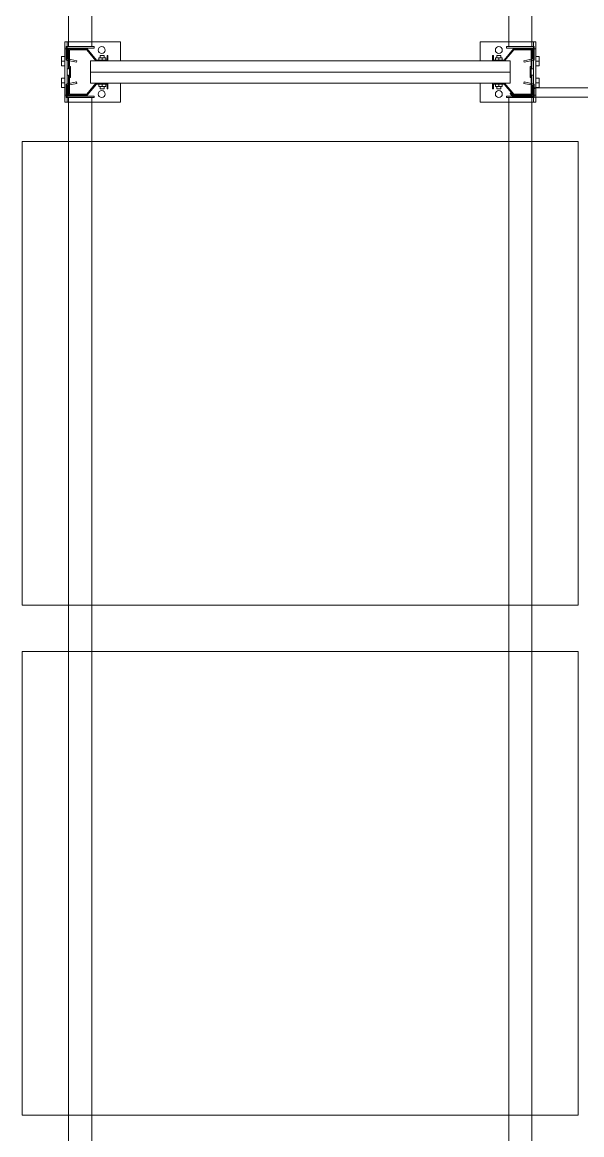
# Model space of a CAD drawing. Header units: metres. Extents: x 0 to 8715937, y -236336 to 216.
# Drawn here: x 145.426 to 146.633, y 75.702 to 78.102 of the extents above; entities that cross this region are included whole.
import ezdxf

# ---------------------------------------------------------------- set-up
doc = ezdxf.new("R2010")
doc.units = ezdxf.units.M
doc.header["$MEASUREMENT"] = 0
for name, color, linetype in [('0-BLOCK-EQUIPAMIENTO', 7, 'Continuous'), ('AAA BAST', 5, 'Continuous'), ('AAA CONECT', 3, 'Continuous'), ('AAA LARG', 1, 'Continuous'), ('AAA PALLETS', 7, 'Continuous')]:
    doc.layers.add(name, color=color, linetype=linetype)

# ---------------------------------------------------------------- blocks, each defined once
blk = doc.blocks.new('1A MODULO D FTE')
at = {"layer": 'AAA BAST', "lineweight": 5}
for points in [[(-2.34, -0.835), (-2.34, -0.833), (-2.35, -0.833), (-2.35, -0.81), (-2.326, -0.79), (-2.326, -0.75), (-2.366, -0.75), (-2.366, -0.752), (-2.386, -0.752), (-2.386, -0.75), (-2.426, -0.75), (-2.426, -0.79), (-2.402, -0.81), (-2.402, -0.833), (-2.412, -0.833), (-2.412, -0.835), (-2.4, -0.835), (-2.4, -0.8091), (-2.424, -0.7891), (-2.424, -0.752), (-2.388, -0.752), (-2.388, -0.754), (-2.364, -0.754), (-2.364, -0.752), (-2.328, -0.752), (-2.328, -0.7891), (-2.352, -0.8091), (-2.352, -0.835)], [(-0.012, -0.835), (-0.012, -0.833), (-0.002, -0.833), (-0.002, -0.81), (-0.026, -0.79), (-0.026, -0.75), (0.014, -0.75), (0.014, -0.752), (0.034, -0.752), (0.034, -0.75), (0.074, -0.75), (0.074, -0.79), (0.05, -0.81), (0.05, -0.833), (0.06, -0.833), (0.06, -0.835), (0.048, -0.835), (0.048, -0.8091), (0.072, -0.7891), (0.072, -0.752), (0.036, -0.752), (0.036, -0.754), (0.012, -0.754), (0.012, -0.752), (-0.024, -0.752), (-0.024, -0.7891), (0, -0.8091), (0, -0.835)], [(-2.34, -1.665), (-2.34, -1.667), (-2.35, -1.667), (-2.35, -1.69), (-2.326, -1.71), (-2.326, -1.75), (-2.366, -1.75), (-2.366, -1.748), (-2.386, -1.748), (-2.386, -1.75), (-2.426, -1.75), (-2.426, -1.71), (-2.402, -1.69), (-2.402, -1.667), (-2.412, -1.667), (-2.412, -1.665), (-2.4, -1.665), (-2.4, -1.6909), (-2.424, -1.7109), (-2.424, -1.748), (-2.388, -1.748), (-2.388, -1.746), (-2.364, -1.746), (-2.364, -1.748), (-2.328, -1.748), (-2.328, -1.7109), (-2.352, -1.6909), (-2.352, -1.665)], [(-0.012, -1.665), (-0.012, -1.667), (-0.002, -1.667), (-0.002, -1.69), (-0.026, -1.71), (-0.026, -1.75), (0.014, -1.75), (0.014, -1.748), (0.034, -1.748), (0.034, -1.75), (0.074, -1.75), (0.074, -1.71), (0.05, -1.69), (0.05, -1.667), (0.06, -1.667), (0.06, -1.665), (0.048, -1.665), (0.048, -1.6909), (0.072, -1.7109), (0.072, -1.748), (0.036, -1.748), (0.036, -1.746), (0.012, -1.746), (0.012, -1.748), (-0.024, -1.748), (-0.024, -1.7109), (0, -1.6909), (0, -1.665)]]:
    blk.add_hatch(color=251, dxfattribs=at).paths.add_polyline_path(points)
at = {"layer": 'AAA BAST', "color": 251, "lineweight": 5}
for p, q in [((-2.426, -0.7418), (-2.441, -0.7418)), ((-2.441, -0.7418), (-2.441, -0.8618)), ((-2.326, -0.7418), (-2.426, -0.7418)), ((-2.426, -0.7418), (-2.426, -0.7468)), ((-2.3895, -0.7348), (-2.4095, -0.7348)), ((-2.4095, -0.7418), (-2.4095, -0.7348)), ((-2.3995, -0.7418), (-2.3995, -0.7348)), ((-2.3895, -0.7418), (-2.3895, -0.7348)), ((-2.3625, -0.7348), (-2.3425, -0.7348)), ((-2.3625, -0.7418), (-2.3625, -0.7348)), ((-2.3525, -0.7418), (-2.3525, -0.7348)), ((-2.3425, -0.7418), (-2.3425, -0.7348)), ((-2.326, -0.7468), (-2.326, -0.7418)), ((-2.311, -0.7418), (-2.326, -0.7418)), ((-2.311, -0.8618), (-2.311, -0.7418)), ((-0.041, -0.8618), (-0.041, -0.7418)), ((-0.041, -0.7418), (-0.026, -0.7418)), ((-0.026, -0.7468), (-0.026, -0.7418)), ((-0.026, -0.7418), (0.074, -0.7418)), ((0.0105, -0.7348), (-0.0095, -0.7348)), ((-0.0095, -0.7418), (-0.0095, -0.7348)), ((0.0005, -0.7418), (0.0005, -0.7348)), ((0.0105, -0.7418), (0.0105, -0.7348)), ((0.0375, -0.7348), (0.0575, -0.7348)), ((0.0375, -0.7418), (0.0375, -0.7348)), ((0.0475, -0.7418), (0.0475, -0.7348)), ((0.0575, -0.7418), (0.0575, -0.7348)), ((0.074, -0.7418), (0.074, -0.7468)), ((0.074, -0.7418), (0.089, -0.7418)), ((0.089, -0.7418), (0.089, -0.8618)), ((-2.426, -0.7468), (-2.441, -0.7468)), ((-2.426, -0.7468), (-2.326, -0.7468)), ((-2.386, -0.75), (-2.426, -0.75)), ((-2.426, -0.75), (-2.426, -0.79)), ((-2.424, -0.752), (-2.424, -0.7891)), ((-2.388, -0.752), (-2.424, -0.752)), ((-2.416, -0.75), (-2.416, -0.7468)), ((-2.416, -0.7468), (-2.383, -0.7468)), ((-2.388, -0.752), (-2.388, -0.754)), ((-2.364, -0.754), (-2.388, -0.754)), ((-2.386, -0.75), (-2.386, -0.752)), ((-2.386, -0.75), (-2.383, -0.75)), ((-2.366, -0.752), (-2.386, -0.752)), ((-2.383, -0.75), (-2.383, -0.7468)), ((-2.369, -0.75), (-2.369, -0.7468)), ((-2.366, -0.75), (-2.369, -0.75)), ((-2.326, -0.75), (-2.366, -0.75)), ((-2.366, -0.75), (-2.366, -0.752)), ((-2.328, -0.752), (-2.364, -0.752)), ((-2.364, -0.752), (-2.364, -0.754)), ((-2.336, -0.75), (-2.336, -0.7468)), ((-2.328, -0.752), (-2.328, -0.7891)), ((-2.326, -0.7468), (-2.311, -0.7468)), ((-2.326, -0.75), (-2.326, -0.79)), ((-0.026, -0.7468), (-0.041, -0.7468)), ((0.074, -0.7468), (-0.026, -0.7468)), ((-0.026, -0.75), (0.014, -0.75)), ((-0.026, -0.75), (-0.026, -0.79)), ((-0.024, -0.752), (-0.024, -0.7891)), ((-0.024, -0.752), (0.012, -0.752)), ((-0.016, -0.75), (-0.016, -0.7468)), ((0.012, -0.752), (0.012, -0.754)), ((0.012, -0.754), (0.036, -0.754)), ((0.014, -0.75), (0.014, -0.752)), ((0.014, -0.75), (0.017, -0.75)), ((0.014, -0.752), (0.034, -0.752)), ((0.017, -0.75), (0.017, -0.7468)), ((0.031, -0.75), (0.031, -0.7468)), ((0.064, -0.7468), (0.031, -0.7468)), ((0.034, -0.75), (0.031, -0.75)), ((0.034, -0.75), (0.074, -0.75)), ((0.034, -0.75), (0.034, -0.752)), ((0.036, -0.752), (0.072, -0.752)), ((0.036, -0.752), (0.036, -0.754)), ((0.064, -0.75), (0.064, -0.7468)), ((0.072, -0.752), (0.072, -0.7891)), ((0.074, -0.7468), (0.089, -0.7468)), ((0.074, -0.75), (0.074, -0.79)), ((-2.426, -0.79), (-2.402, -0.81)), ((-2.424, -0.7891), (-2.4, -0.8091)), ((-2.328, -0.7891), (-2.352, -0.8091)), ((-2.326, -0.79), (-2.35, -0.81)), ((-0.026, -0.79), (-0.002, -0.81)), ((-0.024, -0.7891), (0, -0.8091)), ((0.072, -0.7891), (0.048, -0.8091)), ((0.074, -0.79), (0.05, -0.81)), ((-2.402, -0.814), (-2.407, -0.814)), ((-2.407, -0.829), (-2.407, -0.814)), ((-2.402, -0.81), (-2.402, -0.833)), ((-2.4, -0.797), (-2.376, -0.797)), ((-2.4, -1.703), (-2.4, -0.797)), ((-2.4, -0.8091), (-2.4, -0.835)), ((-2.376, -0.797), (-2.352, -0.797)), ((-2.376, -1.703), (-2.376, -0.797)), ((-2.352, -1.703), (-2.352, -0.797)), ((-2.352, -0.8091), (-2.352, -0.835)), ((-2.35, -0.81), (-2.35, -0.833)), ((-2.345, -0.814), (-2.35, -0.814)), ((-2.35, -0.829), (-2.35, -0.814)), ((-2.345, -0.829), (-2.345, -0.814)), ((-0.007, -0.814), (-0.002, -0.814)), ((-0.007, -0.829), (-0.007, -0.814)), ((-0.002, -0.81), (-0.002, -0.833)), ((-0.002, -0.829), (-0.002, -0.814)), ((0.024, -0.797), (0, -0.797)), ((0, -1.703), (0, -0.797)), ((0, -0.8091), (0, -0.835)), ((0.048, -0.797), (0.024, -0.797)), ((0.024, -1.703), (0.024, -0.797)), ((0.048, -1.703), (0.048, -0.797)), ((0.048, -0.8091), (0.048, -0.835)), ((0.05, -0.81), (0.05, -0.833)), ((0.05, -0.814), (0.055, -0.814)), ((0.055, -0.829), (0.055, -0.814)), ((-2.402, -0.833), (-2.412, -0.833)), ((-2.412, -0.833), (-2.412, -0.835)), ((-2.4, -0.835), (-2.412, -0.835)), ((-2.402, -0.8215), (-2.407, -0.8215)), ((-2.402, -0.829), (-2.407, -0.829)), ((-2.352, -0.835), (-2.34, -0.835)), ((-2.345, -0.8215), (-2.35, -0.8215)), ((-2.345, -0.829), (-2.35, -0.829)), ((-2.35, -0.833), (-2.34, -0.833)), ((-2.345, -0.8172), (-2.34, -0.8172)), ((-2.345, -0.8257), (-2.34, -0.8257)), ((-2.34, -0.8257), (-2.34, -0.8172)), ((-2.34, -0.835), (-2.34, -0.833)), ((-0.007, -0.8172), (-0.012, -0.8172)), ((-0.012, -0.8257), (-0.012, -0.8172)), ((-0.007, -0.8257), (-0.012, -0.8257)), ((-0.002, -0.833), (-0.012, -0.833)), ((-0.012, -0.835), (-0.012, -0.833)), ((0, -0.835), (-0.012, -0.835)), ((-0.007, -0.8215), (-0.002, -0.8215)), ((-0.007, -0.829), (-0.002, -0.829)), ((0.048, -0.835), (0.06, -0.835)), ((0.05, -0.8215), (0.055, -0.8215)), ((0.05, -0.829), (0.055, -0.829)), ((0.05, -0.833), (0.06, -0.833)), ((0.06, -0.833), (0.06, -0.835)), ((-2.441, -0.8618), (-2.4, -0.8618)), ((-2.352, -0.8618), (-2.311, -0.8618)), ((0, -0.8618), (-0.041, -0.8618)), ((0.089, -0.8618), (0.048, -0.8618)), ((-2.441, -1.7582), (-2.441, -1.6382)), ((-2.441, -1.6382), (-2.4, -1.6382)), ((-2.352, -1.6382), (-2.311, -1.6382)), ((-2.311, -1.6382), (-2.311, -1.7582)), ((0, -1.6382), (-0.041, -1.6382)), ((-0.041, -1.6382), (-0.041, -1.7582)), ((0.089, -1.6382), (0.048, -1.6382)), ((0.089, -1.7582), (0.089, -1.6382)), ((-2.4, -1.665), (-2.412, -1.665)), ((-2.412, -1.667), (-2.412, -1.665)), ((-2.402, -1.667), (-2.412, -1.667)), ((-2.402, -1.6699), (-2.407, -1.6699)), ((-2.407, -1.6849), (-2.407, -1.6699)), ((-2.402, -1.6774), (-2.407, -1.6774)), ((-2.402, -1.69), (-2.402, -1.667)), ((-2.4, -1.6909), (-2.4, -1.665)), ((-2.352, -1.6909), (-2.352, -1.665)), ((-2.352, -1.665), (-2.34, -1.665)), ((-2.35, -1.69), (-2.35, -1.667)), ((-2.35, -1.667), (-2.34, -1.667)), ((-2.345, -1.6699), (-2.35, -1.6699)), ((-2.35, -1.6849), (-2.35, -1.6699)), ((-2.345, -1.6774), (-2.35, -1.6774)), ((-2.345, -1.6849), (-2.345, -1.6699)), ((-2.345, -1.6732), (-2.34, -1.6732)), ((-2.34, -1.665), (-2.34, -1.667)), ((-2.34, -1.6817), (-2.34, -1.6732)), ((0, -1.665), (-0.012, -1.665)), ((-0.012, -1.665), (-0.012, -1.667)), ((-0.002, -1.667), (-0.012, -1.667)), ((-0.007, -1.6732), (-0.012, -1.6732)), ((-0.012, -1.6817), (-0.012, -1.6732)), ((-0.007, -1.6699), (-0.002, -1.6699)), ((-0.007, -1.6849), (-0.007, -1.6699)), ((-0.007, -1.6774), (-0.002, -1.6774)), ((-0.002, -1.69), (-0.002, -1.667)), ((-0.002, -1.6849), (-0.002, -1.6699)), ((0, -1.6909), (0, -1.665)), ((0.048, -1.6909), (0.048, -1.665)), ((0.048, -1.665), (0.06, -1.665)), ((0.05, -1.69), (0.05, -1.667)), ((0.05, -1.667), (0.06, -1.667)), ((0.05, -1.6699), (0.055, -1.6699)), ((0.05, -1.6774), (0.055, -1.6774)), ((0.055, -1.6849), (0.055, -1.6699)), ((0.06, -1.667), (0.06, -1.665)), ((-2.426, -1.71), (-2.402, -1.69)), ((-2.424, -1.7109), (-2.4, -1.6909)), ((-2.402, -1.6849), (-2.407, -1.6849)), ((-2.4, -1.703), (-2.376, -1.703)), ((-2.376, -1.703), (-2.352, -1.703)), ((-2.328, -1.7109), (-2.352, -1.6909)), ((-2.345, -1.6849), (-2.35, -1.6849)), ((-2.326, -1.71), (-2.35, -1.69)), ((-2.345, -1.6817), (-2.34, -1.6817)), ((-0.026, -1.71), (-0.002, -1.69)), ((-0.024, -1.7109), (0, -1.6909)), ((-0.007, -1.6817), (-0.012, -1.6817)), ((-0.007, -1.6849), (-0.002, -1.6849)), ((0.024, -1.703), (0, -1.703)), ((0.048, -1.703), (0.024, -1.703)), ((0.072, -1.7109), (0.048, -1.6909)), ((0.05, -1.6849), (0.055, -1.6849)), ((0.074, -1.71), (0.05, -1.69)), ((-2.426, -1.75), (-2.426, -1.71)), ((-2.424, -1.748), (-2.424, -1.7109)), ((-2.328, -1.748), (-2.328, -1.7109)), ((-2.326, -1.75), (-2.326, -1.71)), ((-0.026, -1.75), (-0.026, -1.71)), ((-0.024, -1.748), (-0.024, -1.7109)), ((0.072, -1.748), (0.072, -1.7109)), ((0.074, -1.75), (0.074, -1.71)), ((-2.386, -1.75), (-2.426, -1.75)), ((-2.388, -1.748), (-2.424, -1.748)), ((-2.416, -1.75), (-2.416, -1.7532)), ((-2.388, -1.748), (-2.388, -1.746)), ((-2.364, -1.746), (-2.388, -1.746)), ((-2.366, -1.748), (-2.386, -1.748)), ((-2.386, -1.75), (-2.386, -1.748)), ((-2.386, -1.75), (-2.383, -1.75)), ((-2.383, -1.75), (-2.383, -1.7532)), ((-2.369, -1.75), (-2.369, -1.7532)), ((-2.366, -1.75), (-2.369, -1.75)), ((-2.366, -1.75), (-2.366, -1.748)), ((-2.326, -1.75), (-2.366, -1.75)), ((-2.364, -1.748), (-2.364, -1.746)), ((-2.328, -1.748), (-2.364, -1.748)), ((-2.336, -1.75), (-2.336, -1.7532)), ((-0.026, -1.75), (0.014, -1.75)), ((-0.024, -1.748), (0.012, -1.748)), ((-0.016, -1.75), (-0.016, -1.7532)), ((0.012, -1.748), (0.012, -1.746)), ((0.012, -1.746), (0.036, -1.746)), ((0.014, -1.748), (0.034, -1.748)), ((0.014, -1.75), (0.014, -1.748)), ((0.014, -1.75), (0.017, -1.75)), ((0.017, -1.75), (0.017, -1.7532)), ((0.031, -1.75), (0.031, -1.7532)), ((0.034, -1.75), (0.031, -1.75)), ((0.034, -1.75), (0.034, -1.748)), ((0.034, -1.75), (0.074, -1.75)), ((0.036, -1.748), (0.036, -1.746)), ((0.036, -1.748), (0.072, -1.748)), ((0.064, -1.75), (0.064, -1.7532)), ((-2.426, -1.7532), (-2.441, -1.7532)), ((-2.426, -1.7582), (-2.441, -1.7582)), ((-2.426, -1.7532), (-2.326, -1.7532)), ((-2.426, -1.7582), (-2.426, -1.7532)), ((-2.326, -1.7582), (-2.426, -1.7582)), ((-2.416, -1.7532), (-2.383, -1.7532)), ((-2.4095, -1.7582), (-2.4095, -1.7652)), ((-2.3895, -1.7652), (-2.4095, -1.7652)), ((-2.3995, -1.7582), (-2.3995, -1.7652)), ((-2.3895, -1.7582), (-2.3895, -1.7652)), ((-2.3625, -1.7582), (-2.3625, -1.7652)), ((-2.3625, -1.7652), (-2.3425, -1.7652)), ((-2.3525, -1.7582), (-2.3525, -1.7652)), ((-2.3425, -1.7582), (-2.3425, -1.7652)), ((-2.326, -1.7532), (-2.326, -1.7582)), ((-2.326, -1.7532), (-2.311, -1.7532)), ((-2.311, -1.7582), (-2.326, -1.7582)), ((-0.026, -1.7532), (-0.041, -1.7532)), ((-0.041, -1.7582), (-0.026, -1.7582)), ((0.074, -1.7532), (-0.026, -1.7532)), ((-0.026, -1.7532), (-0.026, -1.7582)), ((-0.026, -1.7582), (0.074, -1.7582)), ((-0.0095, -1.7582), (-0.0095, -1.7652)), ((0.0105, -1.7652), (-0.0095, -1.7652)), ((0.0005, -1.7582), (0.0005, -1.7652)), ((0.0105, -1.7582), (0.0105, -1.7652)), ((0.064, -1.7532), (0.031, -1.7532)), ((0.0375, -1.7582), (0.0375, -1.7652)), ((0.0375, -1.7652), (0.0575, -1.7652)), ((0.0475, -1.7582), (0.0475, -1.7652)), ((0.0575, -1.7582), (0.0575, -1.7652)), ((0.074, -1.7582), (0.074, -1.7532)), ((0.074, -1.7532), (0.089, -1.7532)), ((0.074, -1.7582), (0.089, -1.7582))]:
    blk.add_line(p, q, dxfattribs=at)
for centre in [(-2.4235, -0.8215), (-2.3285, -0.8215), (-0.0235, -0.8215), (0.0715, -0.8215), (-2.4235, -1.6785), (-2.3285, -1.6785), (-0.0235, -1.6785), (0.0715, -1.6785)]:
    blk.add_circle(centre, 0.0075, dxfattribs=at)
at = {"layer": 'AAA CONECT', "color": 251, "lineweight": 5, "ltscale": 0.21}
for p, q in [((-2.43, -0.4591), (-2.43, -0.7909)), ((-0.03, -0.4591), (-0.03, -0.7909)), ((-2.41, -0.5066), (-2.41, -0.7434)), ((-0.01, -0.5066), (-0.01, -0.7434))]:
    blk.add_line(p, q, dxfattribs=at)
at = {"layer": 'AAA CONECT', "color": 251, "lineweight": 5}
for p, q in [((-2.41, -0.7434), (-2.415, -0.7484)), ((-0.01, -0.7434), (-0.015, -0.7484)), ((-2.428, -0.7484), (-2.428, -0.79)), ((-2.428, -0.7484), (-2.415, -0.7484)), ((-0.028, -0.7484), (-0.028, -0.79)), ((-0.028, -0.7484), (-0.015, -0.7484)), ((-2.4223, -0.7973), (-2.43, -0.7909)), ((-2.421, -0.7958), (-2.428, -0.79)), ((-0.0223, -0.7973), (-0.03, -0.7909)), ((-0.021, -0.7958), (-0.028, -0.79)), ((-2.4223, -0.7973), (-2.421, -0.7958)), ((-0.0223, -0.7973), (-0.021, -0.7958))]:
    blk.add_line(p, q, dxfattribs=at)
at = {"layer": 'AAA LARG', "color": 251, "lineweight": 5}
for p, q in [((-2.35, -0.745), (-2.3547, -0.7671)), ((-2.3516, -0.7678), (-2.3547, -0.7671)), ((-2.3474, -0.7482), (-2.3516, -0.7678)), ((-2.35, -0.745), (-2.321, -0.745)), ((-2.3242, -0.7482), (-2.3474, -0.7482)), ((-2.3242, -0.805), (-2.3242, -0.7482)), ((-2.321, -0.745), (-2.321, -0.805)), ((-2.321, -0.75), (-0.031, -0.75)), ((-0.002, -0.745), (-0.031, -0.745)), ((-0.031, -0.745), (-0.031, -0.805)), ((-0.0278, -0.805), (-0.0278, -0.7482)), ((-0.0278, -0.7482), (-0.0046, -0.7482)), ((-0.0046, -0.7482), (-0.0004, -0.7678)), ((-0.002, -0.745), (0.0027, -0.7671)), ((-0.0004, -0.7678), (0.0027, -0.7671)), ((-2.321, -0.805), (-2.3242, -0.805)), ((-2.321, -0.8), (-0.031, -0.8)), ((-0.031, -0.805), (-0.0278, -0.805)), ((-2.321, -1.695), (-2.3242, -1.695)), ((-2.3242, -1.695), (-2.3242, -1.7518)), ((-2.321, -1.755), (-2.321, -1.695)), ((-2.321, -1.7), (-0.031, -1.7)), ((-0.031, -1.755), (-0.031, -1.695)), ((-0.031, -1.695), (-0.0278, -1.695)), ((-0.0278, -1.695), (-0.0278, -1.7518)), ((-2.3516, -1.7322), (-2.3547, -1.7329)), ((-2.35, -1.755), (-2.3547, -1.7329)), ((-2.3474, -1.7518), (-2.3516, -1.7322)), ((-2.3242, -1.7518), (-2.3474, -1.7518)), ((-2.321, -1.75), (-0.031, -1.75)), ((-0.0278, -1.7518), (-0.0046, -1.7518)), ((-0.0046, -1.7518), (-0.0004, -1.7322)), ((-0.002, -1.755), (0.0027, -1.7329)), ((-0.0004, -1.7322), (0.0027, -1.7329)), ((-2.35, -1.755), (-2.321, -1.755)), ((-0.002, -1.755), (-0.031, -1.755))]:
    blk.add_line(p, q, dxfattribs=at)
at = {"layer": 'AAA PALLETS', "color": 251, "lineweight": 5, "ltscale": 0.21}
for p, q in [((-1.226, -0.65), (-2.226, -0.65)), ((-2.226, -0.65), (-2.226, -1.85)), ((-1.226, -1.85), (-1.226, -0.65)), ((-0.126, -0.65), (-1.126, -0.65)), ((-1.126, -0.65), (-1.126, -1.85)), ((-0.126, -1.85), (-0.126, -0.65)), ((-2.226, -1.85), (-1.226, -1.85)), ((-1.126, -1.85), (-0.126, -1.85))]:
    blk.add_line(p, q, dxfattribs=at)
blk = doc.blocks.new('DPM-EQUIPAMIENTO')
at = {"layer": 'AAA BAST', "xscale": -1, "rotation": 270}
for p in [(59.5558, 80.3703), (59.5558, 77.9703)]:
    blk.add_blockref('1A MODULO D FTE', p, dxfattribs=at)

msp = doc.modelspace()

# ---------------------------------------------------------------- hatches: boundary and pattern name
at = {"layer": 'AAA BAST', "lineweight": 5}
for points in [[(145.6108, 77.9583), (145.6088, 77.9583), (145.6088, 77.9683), (145.5858, 77.9683), (145.5658, 77.9443), (145.5258, 77.9443), (145.5258, 77.9843), (145.5278, 77.9843), (145.5278, 78.0043), (145.5258, 78.0043), (145.5258, 78.0443), (145.5658, 78.0443), (145.5858, 78.0203), (145.6088, 78.0203), (145.6088, 78.0303), (145.6108, 78.0303), (145.6108, 78.0183), (145.5849, 78.0183), (145.5649, 78.0423), (145.5278, 78.0423), (145.5278, 78.0063), (145.5298, 78.0063), (145.5298, 77.9823), (145.5278, 77.9823), (145.5278, 77.9463), (145.5649, 77.9463), (145.5849, 77.9703), (145.6108, 77.9703)], [(145.6108, 78.0303), (145.6088, 78.0303), (145.6088, 78.0203), (145.5858, 78.0203), (145.5658, 78.0443), (145.5258, 78.0443), (145.5258, 78.0043), (145.5278, 78.0043), (145.5278, 77.9843), (145.5258, 77.9843), (145.5258, 77.9443), (145.5658, 77.9443), (145.5858, 77.9683), (145.6088, 77.9683), (145.6088, 77.9583), (145.6108, 77.9583), (145.6108, 77.9703), (145.5849, 77.9703), (145.5649, 77.9463), (145.5278, 77.9463), (145.5278, 77.9823), (145.5298, 77.9823), (145.5298, 78.0063), (145.5278, 78.0063), (145.5278, 78.0423), (145.5649, 78.0423), (145.5849, 78.0183), (145.6108, 78.0183)], [(146.4408, 77.9583), (146.4428, 77.9583), (146.4428, 77.9683), (146.4658, 77.9683), (146.4858, 77.9443), (146.5258, 77.9443), (146.5258, 77.9843), (146.5238, 77.9843), (146.5238, 78.0043), (146.5258, 78.0043), (146.5258, 78.0443), (146.4858, 78.0443), (146.4658, 78.0203), (146.4428, 78.0203), (146.4428, 78.0303), (146.4408, 78.0303), (146.4408, 78.0183), (146.4667, 78.0183), (146.4867, 78.0423), (146.5238, 78.0423), (146.5238, 78.0063), (146.5218, 78.0063), (146.5218, 77.9823), (146.5238, 77.9823), (146.5238, 77.9463), (146.4867, 77.9463), (146.4667, 77.9703), (146.4408, 77.9703)], [(146.4408, 78.0303), (146.4428, 78.0303), (146.4428, 78.0203), (146.4658, 78.0203), (146.4858, 78.0443), (146.5258, 78.0443), (146.5258, 78.0043), (146.5238, 78.0043), (146.5238, 77.9843), (146.5258, 77.9843), (146.5258, 77.9443), (146.4858, 77.9443), (146.4658, 77.9683), (146.4428, 77.9683), (146.4428, 77.9583), (146.4408, 77.9583), (146.4408, 77.9703), (146.4667, 77.9703), (146.4867, 77.9463), (146.5238, 77.9463), (146.5238, 77.9823), (146.5218, 77.9823), (146.5218, 78.0063), (146.5238, 78.0063), (146.5238, 78.0423), (146.4867, 78.0423), (146.4667, 78.0183), (146.4408, 78.0183)]]:
    msp.add_hatch(color=251, dxfattribs=at).paths.add_polyline_path(points)

# ---------------------------------------------------------------- linework, layer by layer
at = {"layer": 'AAA BAST', "color": 251, "lineweight": 5}
for p, q in [((145.5176, 78.0443), (145.5176, 78.0593)), ((145.5176, 78.0593), (145.6376, 78.0593)), ((145.6376, 78.0593), (145.5176, 78.0593)), ((145.5176, 78.0593), (145.5176, 78.0443)), ((145.5226, 78.0443), (145.5226, 78.0593)), ((145.5226, 78.0443), (145.5226, 78.0593)), ((145.6376, 78.0593), (145.6376, 78.0183)), ((145.6376, 78.0183), (145.6376, 78.0593)), ((146.534, 78.0593), (146.414, 78.0593)), ((146.414, 78.0593), (146.414, 78.0183)), ((146.414, 78.0183), (146.414, 78.0593)), ((146.414, 78.0593), (146.534, 78.0593)), ((146.529, 78.0443), (146.529, 78.0593)), ((146.529, 78.0443), (146.529, 78.0593)), ((146.534, 78.0443), (146.534, 78.0593)), ((146.534, 78.0593), (146.534, 78.0443)), ((145.5106, 78.0078), (145.5106, 78.0278)), ((145.5176, 78.0278), (145.5106, 78.0278)), ((145.5106, 78.0078), (145.5106, 78.0278)), ((145.5176, 78.0278), (145.5106, 78.0278)), ((145.5176, 77.9443), (145.5176, 78.0443)), ((145.5176, 78.0443), (145.5226, 78.0443)), ((145.5226, 78.0443), (145.5176, 78.0443)), ((145.5176, 78.0443), (145.5176, 77.9443)), ((145.5226, 78.0443), (145.5226, 77.9443)), ((145.5226, 77.9443), (145.5226, 78.0443)), ((145.5258, 78.0343), (145.5226, 78.0343)), ((145.5226, 78.0343), (145.5226, 78.0013)), ((145.5258, 78.0343), (145.5226, 78.0343)), ((145.5258, 78.0043), (145.5258, 78.0443)), ((145.5258, 78.0443), (145.5658, 78.0443)), ((145.5258, 78.0443), (145.5258, 78.0043)), ((145.5258, 78.0443), (145.5658, 78.0443)), ((145.5278, 78.0423), (145.5649, 78.0423)), ((145.5278, 78.0063), (145.5278, 78.0423)), ((145.5278, 78.0423), (145.5649, 78.0423)), ((145.5278, 78.0423), (145.5278, 78.0063)), ((145.5649, 78.0423), (145.5849, 78.0183)), ((145.5649, 78.0423), (145.5849, 78.0183)), ((145.5658, 78.0443), (145.5858, 78.0203)), ((145.5658, 78.0443), (145.5858, 78.0203)), ((145.5909, 78.0203), (145.5909, 78.0253)), ((145.5909, 78.0253), (145.6059, 78.0253)), ((145.5909, 78.0253), (145.5909, 78.0203)), ((145.5909, 78.0253), (145.6059, 78.0253)), ((145.5941, 78.0253), (145.5941, 78.0303)), ((145.5941, 78.0303), (145.6026, 78.0303)), ((145.5984, 78.0203), (145.5984, 78.0253)), ((145.5984, 78.0253), (145.5984, 78.0203)), ((145.6026, 78.0253), (145.6026, 78.0303)), ((145.6059, 78.0203), (145.6059, 78.0253)), ((145.6059, 78.0253), (145.6059, 78.0203)), ((145.6088, 78.0203), (145.6088, 78.0303)), ((145.6088, 78.0303), (145.6108, 78.0303)), ((145.6088, 78.0203), (145.6088, 78.0303)), ((145.6108, 78.0303), (145.6088, 78.0303)), ((145.6108, 78.0183), (145.6108, 78.0303)), ((145.6108, 78.0183), (145.6108, 78.0303)), ((146.4408, 78.0183), (146.4408, 78.0303)), ((146.4428, 78.0303), (146.4408, 78.0303)), ((146.4408, 78.0183), (146.4408, 78.0303)), ((146.4408, 78.0303), (146.4428, 78.0303)), ((146.4428, 78.0203), (146.4428, 78.0303)), ((146.4428, 78.0203), (146.4428, 78.0303)), ((146.4468, 78.0203), (146.4468, 78.0253)), ((146.4468, 78.0253), (146.4618, 78.0253)), ((146.4468, 78.0253), (146.4468, 78.0203)), ((146.4468, 78.0253), (146.4618, 78.0253)), ((146.4501, 78.0253), (146.4501, 78.0303)), ((146.4501, 78.0303), (146.4586, 78.0303)), ((146.4543, 78.0203), (146.4543, 78.0253)), ((146.4543, 78.0253), (146.4543, 78.0203)), ((146.4586, 78.0253), (146.4586, 78.0303)), ((146.4618, 78.0203), (146.4618, 78.0253)), ((146.4618, 78.0253), (146.4618, 78.0203)), ((146.4858, 78.0443), (146.4658, 78.0203)), ((146.4858, 78.0443), (146.4658, 78.0203)), ((146.4867, 78.0423), (146.4667, 78.0183)), ((146.4867, 78.0423), (146.4667, 78.0183)), ((146.5258, 78.0443), (146.4858, 78.0443)), ((146.5258, 78.0443), (146.4858, 78.0443)), ((146.5238, 78.0423), (146.4867, 78.0423)), ((146.5238, 78.0423), (146.4867, 78.0423)), ((146.5238, 78.0063), (146.5238, 78.0423)), ((146.5238, 78.0423), (146.5238, 78.0063)), ((146.5258, 78.0043), (146.5258, 78.0443)), ((146.5258, 78.0443), (146.5258, 78.0043)), ((146.5258, 78.0343), (146.529, 78.0343)), ((146.5258, 78.0343), (146.529, 78.0343)), ((146.529, 78.0443), (146.529, 77.9443)), ((146.534, 78.0443), (146.529, 78.0443)), ((146.529, 77.9443), (146.529, 78.0443)), ((146.529, 78.0443), (146.534, 78.0443)), ((146.529, 78.0343), (146.529, 78.0013)), ((146.534, 77.9443), (146.534, 78.0443)), ((146.534, 78.0443), (146.534, 77.9443)), ((146.534, 78.0278), (146.541, 78.0278)), ((146.534, 78.0278), (146.541, 78.0278)), ((146.541, 78.0078), (146.541, 78.0278)), ((146.541, 78.0078), (146.541, 78.0278)), ((145.5176, 78.0178), (145.5106, 78.0178)), ((145.5176, 78.0178), (145.5106, 78.0178)), ((145.5176, 78.0078), (145.5106, 78.0078)), ((145.5176, 78.0078), (145.5106, 78.0078)), ((145.5258, 78.0013), (145.5226, 78.0013)), ((145.5258, 78.0013), (145.5226, 78.0013)), ((145.5258, 78.0043), (145.5278, 78.0043)), ((145.5258, 78.0043), (145.5258, 78.0013)), ((145.5258, 78.0043), (145.5278, 78.0043)), ((145.5258, 78.0043), (145.5258, 78.0013)), ((145.5278, 78.0063), (145.5298, 78.0063)), ((145.5278, 78.0063), (145.5298, 78.0063)), ((145.5278, 77.9843), (145.5278, 78.0043)), ((145.5278, 78.0043), (145.5278, 77.9843)), ((145.5298, 77.9823), (145.5298, 78.0063)), ((145.5298, 78.0063), (145.5298, 77.9823)), ((145.5728, 78.0183), (145.5728, 77.9943)), ((145.5728, 78.0183), (146.4788, 78.0183)), ((145.5728, 77.9943), (145.5728, 78.0183)), ((145.5728, 78.0183), (146.4788, 78.0183)), ((145.5849, 78.0183), (145.6108, 78.0183)), ((145.5849, 78.0183), (145.6108, 78.0183)), ((145.5858, 78.0203), (145.6088, 78.0203)), ((145.5858, 78.0203), (145.6088, 78.0203)), ((145.5909, 78.0203), (145.6059, 78.0203)), ((146.4667, 78.0183), (146.4408, 78.0183)), ((146.4667, 78.0183), (146.4408, 78.0183)), ((146.4658, 78.0203), (146.4428, 78.0203)), ((146.4658, 78.0203), (146.4428, 78.0203)), ((146.4468, 78.0203), (146.4618, 78.0203)), ((146.4788, 78.0183), (146.4788, 77.9943)), ((146.4788, 77.9943), (146.4788, 78.0183)), ((146.5238, 78.0063), (146.5218, 78.0063)), ((146.5218, 77.9823), (146.5218, 78.0063)), ((146.5238, 78.0063), (146.5218, 78.0063)), ((146.5218, 78.0063), (146.5218, 77.9823)), ((146.5238, 77.9843), (146.5238, 78.0043)), ((146.5258, 78.0043), (146.5238, 78.0043)), ((146.5238, 78.0043), (146.5238, 77.9843)), ((146.5258, 78.0043), (146.5238, 78.0043)), ((146.5258, 78.0043), (146.5258, 78.0013)), ((146.5258, 78.0043), (146.5258, 78.0013)), ((146.5258, 78.0013), (146.529, 78.0013)), ((146.5258, 78.0013), (146.529, 78.0013)), ((146.534, 78.0178), (146.541, 78.0178)), ((146.534, 78.0178), (146.541, 78.0178)), ((146.534, 78.0078), (146.541, 78.0078)), ((146.534, 78.0078), (146.541, 78.0078)), ((145.5106, 77.9808), (145.5106, 77.9608)), ((145.5176, 77.9808), (145.5106, 77.9808)), ((145.5106, 77.9808), (145.5106, 77.9608)), ((145.5176, 77.9808), (145.5106, 77.9808)), ((145.5258, 77.9873), (145.5226, 77.9873)), ((145.5258, 77.9873), (145.5226, 77.9873)), ((145.5226, 77.9543), (145.5226, 77.9873)), ((145.5258, 77.9843), (145.5258, 77.9873)), ((145.5258, 77.9843), (145.5258, 77.9873)), ((145.5258, 77.9443), (145.5258, 77.9843)), ((145.5258, 77.9843), (145.5278, 77.9843)), ((145.5258, 77.9843), (145.5258, 77.9443)), ((145.5258, 77.9843), (145.5278, 77.9843)), ((145.5278, 77.9463), (145.5278, 77.9823)), ((145.5278, 77.9823), (145.5298, 77.9823)), ((145.5278, 77.9823), (145.5278, 77.9463)), ((145.5278, 77.9823), (145.5298, 77.9823)), ((145.5728, 77.9943), (145.5728, 77.9703)), ((145.5728, 77.9943), (146.4788, 77.9943)), ((145.5728, 77.9703), (145.5728, 77.9943)), ((145.5728, 77.9943), (146.4788, 77.9943)), ((146.4788, 77.9943), (146.4788, 77.9703)), ((146.4788, 77.9703), (146.4788, 77.9943)), ((146.5238, 77.9823), (146.5218, 77.9823)), ((146.5238, 77.9823), (146.5218, 77.9823)), ((146.5258, 77.9843), (146.5238, 77.9843)), ((146.5258, 77.9843), (146.5238, 77.9843)), ((146.5238, 77.9463), (146.5238, 77.9823)), ((146.5238, 77.9823), (146.5238, 77.9463)), ((146.5258, 77.9873), (146.529, 77.9873)), ((146.5258, 77.9843), (146.5258, 77.9873)), ((146.5258, 77.9873), (146.529, 77.9873)), ((146.5258, 77.9843), (146.5258, 77.9873)), ((146.5258, 77.9443), (146.5258, 77.9843)), ((146.5258, 77.9843), (146.5258, 77.9443)), ((146.529, 77.9543), (146.529, 77.9873)), ((146.534, 77.9808), (146.541, 77.9808)), ((146.534, 77.9808), (146.541, 77.9808)), ((146.541, 77.9808), (146.541, 77.9608)), ((146.541, 77.9808), (146.541, 77.9608)), ((145.5176, 77.9708), (145.5106, 77.9708)), ((145.5176, 77.9708), (145.5106, 77.9708)), ((145.5176, 77.9608), (145.5106, 77.9608)), ((145.5176, 77.9608), (145.5106, 77.9608)), ((145.5258, 77.9543), (145.5226, 77.9543)), ((145.5258, 77.9543), (145.5226, 77.9543)), ((145.5649, 77.9463), (145.5849, 77.9703)), ((145.5649, 77.9463), (145.5849, 77.9703)), ((145.5658, 77.9443), (145.5858, 77.9683)), ((145.5658, 77.9443), (145.5858, 77.9683)), ((145.5728, 77.9703), (146.4788, 77.9703)), ((145.5728, 77.9703), (146.4788, 77.9703)), ((145.5849, 77.9703), (145.6108, 77.9703)), ((145.5849, 77.9703), (145.6108, 77.9703)), ((145.5858, 77.9683), (145.6088, 77.9683)), ((145.5858, 77.9683), (145.6088, 77.9683)), ((145.5909, 77.9633), (145.5909, 77.9683)), ((145.5909, 77.9683), (145.6059, 77.9683)), ((145.5909, 77.9683), (145.5909, 77.9633)), ((145.5909, 77.9633), (145.6059, 77.9633)), ((145.5909, 77.9633), (145.6059, 77.9633)), ((145.5941, 77.9633), (145.5941, 77.9583)), ((145.5941, 77.9583), (145.6026, 77.9583)), ((145.5984, 77.9633), (145.5984, 77.9683)), ((145.5984, 77.9683), (145.5984, 77.9633)), ((145.6026, 77.9633), (145.6026, 77.9583)), ((145.6059, 77.9633), (145.6059, 77.9683)), ((145.6059, 77.9683), (145.6059, 77.9633)), ((145.6088, 77.9683), (145.6088, 77.9583)), ((145.6088, 77.9683), (145.6088, 77.9583)), ((145.6108, 77.9583), (145.6088, 77.9583)), ((145.6088, 77.9583), (145.6108, 77.9583)), ((145.6108, 77.9703), (145.6108, 77.9583)), ((145.6108, 77.9703), (145.6108, 77.9583)), ((145.6376, 77.9703), (145.6376, 77.9293)), ((145.6376, 77.9293), (145.6376, 77.9703)), ((146.414, 77.9703), (146.414, 77.9293)), ((146.414, 77.9293), (146.414, 77.9703)), ((146.4667, 77.9703), (146.4408, 77.9703)), ((146.4408, 77.9703), (146.4408, 77.9583)), ((146.4667, 77.9703), (146.4408, 77.9703)), ((146.4408, 77.9703), (146.4408, 77.9583)), ((146.4408, 77.9583), (146.4428, 77.9583)), ((146.4428, 77.9583), (146.4408, 77.9583)), ((146.4658, 77.9683), (146.4428, 77.9683)), ((146.4428, 77.9683), (146.4428, 77.9583)), ((146.4658, 77.9683), (146.4428, 77.9683)), ((146.4428, 77.9683), (146.4428, 77.9583)), ((146.4468, 77.9633), (146.4468, 77.9683)), ((146.4468, 77.9683), (146.4618, 77.9683)), ((146.4468, 77.9683), (146.4468, 77.9633)), ((146.4468, 77.9633), (146.4618, 77.9633)), ((146.4468, 77.9633), (146.4618, 77.9633)), ((146.4501, 77.9633), (146.4501, 77.9583)), ((146.4501, 77.9583), (146.4586, 77.9583)), ((146.4543, 77.9633), (146.4543, 77.9683)), ((146.4543, 77.9683), (146.4543, 77.9633)), ((146.4586, 77.9633), (146.4586, 77.9583)), ((146.4618, 77.9633), (146.4618, 77.9683)), ((146.4618, 77.9683), (146.4618, 77.9633)), ((146.4858, 77.9443), (146.4658, 77.9683)), ((146.4858, 77.9443), (146.4658, 77.9683)), ((146.4867, 77.9463), (146.4667, 77.9703)), ((146.4867, 77.9463), (146.4667, 77.9703)), ((146.5258, 77.9543), (146.529, 77.9543)), ((146.5258, 77.9543), (146.529, 77.9543)), ((146.534, 77.9708), (146.541, 77.9708)), ((146.534, 77.9708), (146.541, 77.9708)), ((146.534, 77.9608), (146.541, 77.9608)), ((146.534, 77.9608), (146.541, 77.9608)), ((145.5226, 77.9443), (145.5176, 77.9443)), ((145.5176, 77.9293), (145.5176, 77.9443)), ((145.5176, 77.9443), (145.5226, 77.9443)), ((145.5176, 77.9443), (145.5176, 77.9293)), ((145.6376, 77.9293), (145.5176, 77.9293)), ((145.5176, 77.9293), (145.6376, 77.9293)), ((145.5226, 77.9443), (145.5226, 77.9293)), ((145.5226, 77.9443), (145.5226, 77.9293)), ((145.5258, 77.9443), (145.5658, 77.9443)), ((145.5258, 77.9443), (145.5658, 77.9443)), ((145.5278, 77.9463), (145.5649, 77.9463)), ((145.5278, 77.9463), (145.5649, 77.9463)), ((146.414, 77.9293), (146.534, 77.9293)), ((146.534, 77.9293), (146.414, 77.9293)), ((146.5258, 77.9443), (146.4858, 77.9443)), ((146.5258, 77.9443), (146.4858, 77.9443)), ((146.5238, 77.9463), (146.4867, 77.9463)), ((146.5238, 77.9463), (146.4867, 77.9463)), ((146.529, 77.9443), (146.534, 77.9443)), ((146.529, 77.9443), (146.529, 77.9293)), ((146.534, 77.9443), (146.529, 77.9443)), ((146.529, 77.9443), (146.529, 77.9293)), ((146.534, 77.9293), (146.534, 77.9443)), ((146.534, 77.9443), (146.534, 77.9293))]:
    msp.add_line(p, q, dxfattribs=at)
for centre in [(145.5973, 78.0418), (145.5973, 78.0418), (146.4543, 78.0418), (146.4543, 78.0418), (145.5973, 77.9468), (145.5973, 77.9468), (146.4543, 77.9468), (146.4543, 77.9468)]:
    msp.add_circle(centre, 0.0075, dxfattribs=at)
at = {"layer": 'AAA CONECT', "color": 251, "lineweight": 5}
for p, q in [((146.5324, 77.9603), (146.5274, 77.9553)), ((146.5324, 77.9603), (146.5274, 77.9553)), ((146.5274, 77.9423), (146.5274, 77.9553)), ((146.5274, 77.9423), (146.5274, 77.9553)), ((146.4785, 77.948), (146.48, 77.9492)), ((146.4785, 77.948), (146.48, 77.9492)), ((146.4785, 77.948), (146.4849, 77.9403)), ((146.4785, 77.948), (146.4849, 77.9403)), ((146.48, 77.9492), (146.4858, 77.9423)), ((146.48, 77.9492), (146.4858, 77.9423)), ((146.5274, 77.9423), (146.4858, 77.9423)), ((146.5274, 77.9423), (146.4858, 77.9423))]:
    msp.add_line(p, q, dxfattribs=at)
at = {"layer": 'AAA CONECT', "color": 251, "lineweight": 5, "ltscale": 0.21}
for p, q in [((146.7692, 77.9603), (146.5324, 77.9603)), ((146.7692, 77.9603), (146.5324, 77.9603)), ((146.8167, 77.9403), (146.4849, 77.9403)), ((146.8167, 77.9403), (146.4849, 77.9403))]:
    msp.add_line(p, q, dxfattribs=at)
at = {"layer": 'AAA LARG', "color": 251, "lineweight": 5}
for p, q in [((145.5258, 78.0493), (145.5258, 80.3393)), ((145.5758, 78.0493), (145.5758, 80.3393)), ((146.4758, 78.0493), (146.4758, 80.3393)), ((146.5258, 78.0493), (146.5258, 80.3393)), ((145.5208, 78.0203), (145.5208, 78.0493)), ((145.5208, 78.0493), (145.5808, 78.0493)), ((145.5808, 78.0493), (145.5808, 78.0461)), ((146.5308, 78.0493), (146.4708, 78.0493)), ((146.4708, 78.0493), (146.4708, 78.0461)), ((146.5308, 78.0203), (146.5308, 78.0493)), ((145.5808, 78.0461), (145.524, 78.0461)), ((145.524, 78.0461), (145.524, 78.0229)), ((146.4708, 78.0461), (146.5276, 78.0461)), ((146.5276, 78.0461), (146.5276, 78.0229)), ((145.5208, 78.0203), (145.5429, 78.0156)), ((145.524, 78.0229), (145.5436, 78.0187)), ((145.5436, 78.0187), (145.5429, 78.0156)), ((146.5276, 78.0229), (146.508, 78.0187)), ((146.508, 78.0187), (146.5087, 78.0156)), ((146.5308, 78.0203), (146.5087, 78.0156)), ((145.5208, 77.9683), (145.5429, 77.973)), ((145.5208, 77.9683), (145.5208, 77.9393)), ((145.524, 77.9657), (145.5436, 77.9698)), ((145.524, 77.9425), (145.524, 77.9657)), ((145.5436, 77.9698), (145.5429, 77.973)), ((146.508, 77.9698), (146.5087, 77.973)), ((146.5276, 77.9657), (146.508, 77.9698)), ((146.5308, 77.9683), (146.5087, 77.973)), ((146.5276, 77.9425), (146.5276, 77.9657)), ((146.5308, 77.9683), (146.5308, 77.9393)), ((145.5208, 77.9393), (145.5808, 77.9393)), ((145.5808, 77.9425), (145.524, 77.9425)), ((145.5258, 75.6493), (145.5258, 77.9393)), ((145.5758, 75.6493), (145.5758, 77.9393)), ((145.5808, 77.9393), (145.5808, 77.9425)), ((146.4708, 77.9393), (146.4708, 77.9425)), ((146.4708, 77.9425), (146.5276, 77.9425)), ((146.5308, 77.9393), (146.4708, 77.9393)), ((146.4758, 75.6493), (146.4758, 77.9393)), ((146.5258, 75.6493), (146.5258, 77.9393))]:
    msp.add_line(p, q, dxfattribs=at)
at = {"layer": 'AAA PALLETS', "color": 251, "lineweight": 5, "ltscale": 0.21}
for p, q in [((145.4258, 76.8443), (145.4258, 77.8443)), ((145.4258, 77.8443), (146.6258, 77.8443)), ((146.6258, 77.8443), (146.6258, 76.8443)), ((146.6258, 76.8443), (145.4258, 76.8443)), ((145.4258, 75.7443), (145.4258, 76.7443)), ((145.4258, 76.7443), (146.6258, 76.7443)), ((146.6258, 76.7443), (146.6258, 75.7443)), ((146.6258, 75.7443), (145.4258, 75.7443))]:
    msp.add_line(p, q, dxfattribs=at)

# ---------------------------------------------------------------- block references
at = {"layer": '0-BLOCK-EQUIPAMIENTO'}
msp.add_blockref('DPM-EQUIPAMIENTO', (87.72, 0), dxfattribs=at)

doc.saveas('drawing.dxf')
